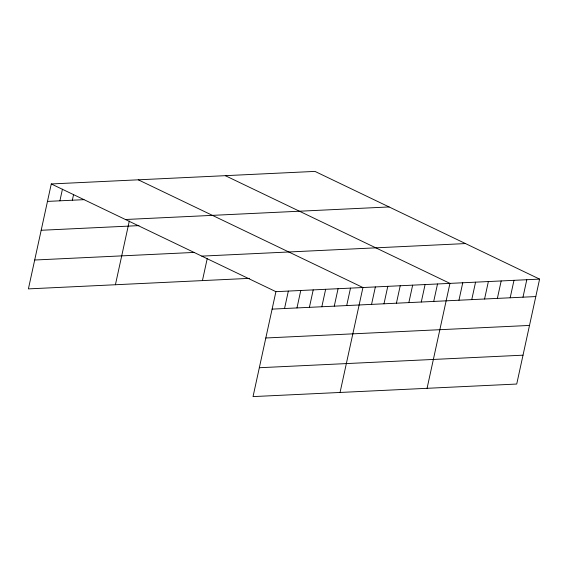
<?xml version="1.0" encoding="UTF-8"?>
<svg xmlns="http://www.w3.org/2000/svg" width="568" height="568" viewBox="0 0 568 568"><rect width="100%" height="100%" fill="white"/><g stroke="black" fill="none" stroke-linecap="round" stroke-linejoin="round"><path stroke-width="0.85" d="M539.6 279.115L275.913 291.668L253.037 396.599L516.724 384.046L539.6 279.115L314.963 171.401L51.276 183.954L28.4 288.885L249.395 278.363M59.903 200.816L62.437 189.179M72.335 200.22L73.606 194.405M115.418 284.738L129.305 221.037M202.428 280.599L207.242 258.525M284.54 308.523L288.345 291.079M296.972 307.934L300.777 290.482M309.404 307.345L313.209 289.893M321.836 306.748L325.641 289.304M334.268 306.159L338.074 288.707M346.7 305.57L350.499 288.118M340.054 392.452L362.931 287.529L138.294 179.815M371.557 304.384L375.363 286.932M383.989 303.795L387.795 286.343M396.421 303.198L400.227 285.754M408.853 302.609L412.652 285.157M421.279 302.013L425.084 284.568M433.711 301.423L437.516 283.979M427.072 388.313L449.948 283.382L225.311 175.675M458.951 300.224L462.757 282.772M471.76 299.613L475.565 282.168M484.568 299.002L488.373 281.558M497.376 298.392L501.175 280.947M510.178 297.781L513.983 280.336M522.986 297.178L526.792 279.726M47.471 201.406L83.936 199.666M125.407 219.504L389.094 206.951M41.18 230.274L138.968 225.617M34.698 260.016L194.639 252.405M201.782 256.125L465.469 243.573M272.115 309.12L535.794 296.567M265.817 337.988L529.504 325.436M259.335 367.73L523.014 355.178M51.276 183.954L275.913 291.668"/></g></svg>
